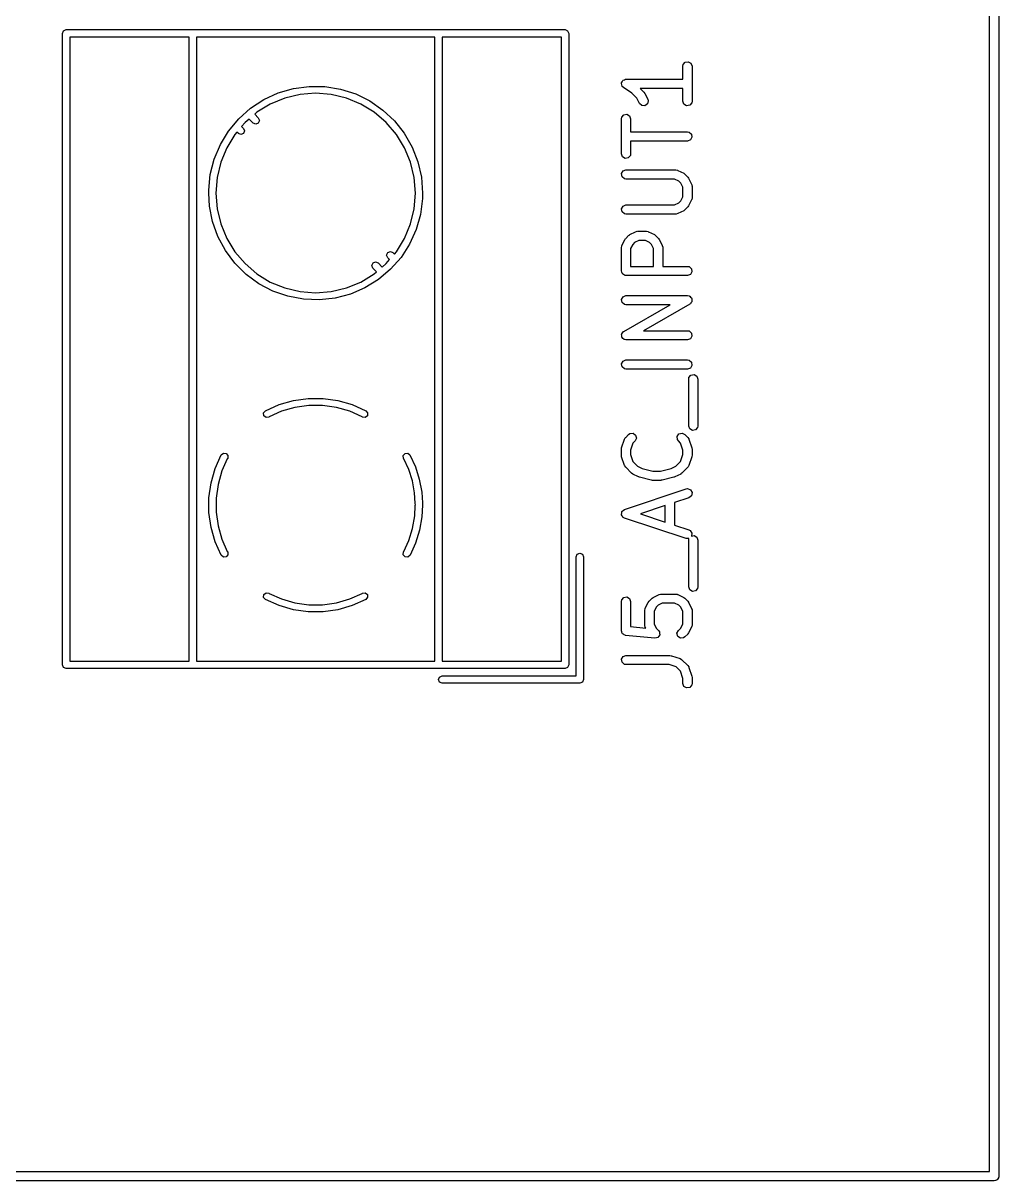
# Model space of a CAD drawing. Extents: x 10 to 287, y -200 to -10.
# Drawn here: x 191.04 to 206.92, y -122.34 to -103.5 of the extents above; entities that cross this region are included whole.
import ezdxf

# ---------------------------------------------------------------- set-up
doc = ezdxf.new("R2010")
doc.units = 0
doc.layers.add('BLACK', color=7, linetype='CONTINUOUS')

msp = doc.modelspace()

# ---------------------------------------------------------------- linework, layer by layer
at = {"layer": 'BLACK', "linetype": 'CONTINUOUS'}
for p, q in [((206.771, -122.195), (206.771, -36.8788)), ((206.921, -36.8038), (206.921, -122.27)), ((191.68, -103.665), (191.698, -103.623)), ((191.698, -103.623), (191.74, -103.605)), ((191.74, -103.605), (199.86, -103.605)), ((199.86, -103.605), (199.902, -103.623)), ((199.902, -103.623), (199.92, -103.665)), ((191.68, -113.945), (191.68, -103.665)), ((191.8, -103.725), (191.8, -113.885)), ((193.74, -103.725), (191.8, -103.725)), ((193.74, -113.885), (193.74, -103.725)), ((193.86, -103.725), (193.86, -113.885)), ((197.74, -103.725), (193.86, -103.725)), ((197.74, -113.885), (197.74, -103.725)), ((197.86, -103.725), (197.86, -113.885)), ((199.8, -103.725), (197.86, -103.725)), ((199.8, -113.885), (199.8, -103.725)), ((199.92, -103.665), (199.92, -113.945)), ((201.777, -104.2), (201.782, -104.174)), ((201.777, -104.411), (201.777, -104.2)), ((201.782, -104.174), (201.815, -104.135)), ((201.815, -104.135), (201.865, -104.126)), ((201.865, -104.126), (201.91, -104.152)), ((201.91, -104.152), (201.927, -104.2)), ((201.927, -104.2), (201.927, -104.771)), ((195.191, -104.635), (195.438, -104.563)), ((195.438, -104.563), (195.694, -104.528)), ((195.694, -104.528), (195.952, -104.532)), ((195.952, -104.532), (196.206, -104.573)), ((196.206, -104.573), (196.452, -104.652)), ((200.778, -104.481), (200.779, -104.477)), ((200.784, -104.502), (200.778, -104.481)), ((200.779, -104.473), (200.789, -104.454)), ((200.779, -104.477), (200.779, -104.473)), ((200.787, -104.523), (200.784, -104.502)), ((200.791, -104.526), (200.787, -104.523)), ((200.789, -104.454), (200.798, -104.434)), ((200.792, -104.53), (200.791, -104.526)), ((200.811, -104.548), (200.792, -104.53)), ((200.798, -104.434), (200.802, -104.432)), ((200.802, -104.432), (200.804, -104.428)), ((200.804, -104.428), (200.825, -104.421)), ((200.947, -104.639), (200.811, -104.548)), ((200.825, -104.421), (200.844, -104.411)), ((200.844, -104.411), (200.848, -104.412)), ((200.848, -104.412), (200.852, -104.411)), ((200.852, -104.411), (201.777, -104.411)), ((201.777, -104.561), (201.081, -104.561)), ((201.081, -104.561), (201.144, -104.623)), ((201.777, -104.771), (201.777, -104.561)), ((194.741, -104.885), (194.956, -104.743)), ((194.956, -104.743), (195.191, -104.635)), ((195.298, -104.72), (195.062, -104.817)), ((195.546, -104.66), (195.298, -104.72)), ((195.8, -104.64), (195.546, -104.66)), ((196.054, -104.66), (195.8, -104.64)), ((196.302, -104.72), (196.054, -104.66)), ((196.538, -104.817), (196.302, -104.72)), ((196.452, -104.652), (196.683, -104.766)), ((196.683, -104.766), (196.895, -104.913)), ((201.029, -104.721), (200.947, -104.639)), ((201.071, -104.805), (201.029, -104.721)), ((201.144, -104.623), (201.156, -104.642)), ((201.156, -104.642), (201.158, -104.643)), ((201.158, -104.643), (201.205, -104.738)), ((201.213, -104.763), (201.201, -104.813)), ((201.205, -104.738), (201.213, -104.763)), ((201.795, -104.82), (201.777, -104.771)), ((201.927, -104.771), (201.923, -104.797)), ((194.548, -105.056), (194.741, -104.885)), ((194.845, -104.95), (194.808, -104.982)), ((195.062, -104.817), (194.845, -104.95)), ((196.755, -104.95), (196.538, -104.817)), ((196.949, -105.116), (196.755, -104.95)), ((196.895, -104.913), (197.083, -105.089)), ((201.108, -104.84), (201.071, -104.805)), ((201.159, -104.843), (201.108, -104.84)), ((201.201, -104.813), (201.159, -104.843)), ((201.839, -104.845), (201.795, -104.82)), ((201.89, -104.836), (201.839, -104.845)), ((201.923, -104.797), (201.89, -104.836)), ((194.383, -105.255), (194.548, -105.056)), ((194.651, -105.116), (194.596, -105.181)), ((194.716, -105.06), (194.651, -105.116)), ((194.781, -105.126), (194.716, -105.06)), ((194.824, -105.144), (194.781, -105.126)), ((194.808, -104.982), (194.867, -105.042)), ((194.866, -105.127), (194.824, -105.144)), ((194.884, -105.084), (194.866, -105.127)), ((194.867, -105.042), (194.884, -105.084)), ((197.115, -105.31), (196.949, -105.116)), ((197.083, -105.089), (197.243, -105.292)), ((200.777, -105.057), (200.782, -105.031)), ((200.777, -105.629), (200.777, -105.057)), ((200.782, -105.031), (200.815, -104.992)), ((200.815, -104.992), (200.865, -104.983)), ((200.865, -104.983), (200.91, -105.009)), ((200.91, -105.009), (200.927, -105.057)), ((200.927, -105.057), (200.927, -105.268)), ((194.25, -105.475), (194.383, -105.255)), ((194.485, -105.31), (194.352, -105.527)), ((194.517, -105.272), (194.485, -105.31)), ((194.542, -105.296), (194.517, -105.272)), ((194.584, -105.314), (194.542, -105.296)), ((194.626, -105.296), (194.584, -105.314)), ((194.596, -105.181), (194.626, -105.212)), ((194.626, -105.212), (194.644, -105.254)), ((194.644, -105.254), (194.626, -105.296)), ((197.248, -105.527), (197.115, -105.31)), ((197.243, -105.292), (197.37, -105.516)), ((200.927, -105.268), (201.852, -105.268)), ((201.852, -105.268), (201.878, -105.272)), ((201.878, -105.272), (201.917, -105.305)), ((201.917, -105.305), (201.926, -105.356)), ((194.15, -105.713), (194.25, -105.475)), ((194.352, -105.527), (194.255, -105.763)), ((197.345, -105.763), (197.248, -105.527)), ((197.37, -105.516), (197.464, -105.756)), ((201.852, -105.418), (200.927, -105.418)), ((200.927, -105.418), (200.927, -105.629)), ((201.901, -105.4), (201.852, -105.418)), ((201.926, -105.356), (201.901, -105.4)), ((194.086, -105.963), (194.15, -105.713)), ((200.795, -105.677), (200.777, -105.629)), ((200.839, -105.702), (200.795, -105.677)), ((200.89, -105.694), (200.839, -105.702)), ((200.923, -105.654), (200.89, -105.694)), ((200.927, -105.629), (200.923, -105.654)), ((194.255, -105.763), (194.195, -106.011)), ((197.405, -106.011), (197.345, -105.763)), ((197.464, -105.756), (197.521, -106.008)), ((200.779, -105.949), (200.804, -105.904)), ((200.804, -105.904), (200.852, -105.887)), ((200.852, -105.887), (201.662, -105.887)), ((201.662, -105.887), (201.688, -105.891)), ((201.688, -105.891), (201.691, -105.894)), ((201.691, -105.894), (201.695, -105.895)), ((201.695, -105.895), (201.791, -105.942)), ((194.061, -106.219), (194.086, -105.963)), ((194.195, -106.011), (194.175, -106.265)), ((197.425, -106.265), (197.405, -106.011)), ((197.521, -106.008), (197.54, -106.265)), ((200.787, -105.999), (200.779, -105.949)), ((200.827, -106.032), (200.787, -105.999)), ((200.852, -106.037), (200.827, -106.032)), ((201.644, -106.037), (200.852, -106.037)), ((201.713, -106.071), (201.644, -106.037)), ((201.743, -106.102), (201.713, -106.071)), ((201.777, -106.17), (201.743, -106.102)), ((201.791, -105.942), (201.809, -105.956)), ((201.809, -105.956), (201.81, -105.956)), ((201.81, -105.956), (201.858, -106.004)), ((201.858, -106.004), (201.871, -106.022)), ((201.871, -106.022), (201.872, -106.024)), ((201.872, -106.024), (201.919, -106.119)), ((194.063, -106.265), (194.061, -106.219)), ((194.073, -106.477), (194.063, -106.265)), ((194.175, -106.265), (194.195, -106.519)), ((197.405, -106.519), (197.425, -106.265)), ((197.54, -106.265), (197.538, -106.356)), ((201.777, -106.325), (201.777, -106.17)), ((201.919, -106.119), (201.927, -106.144)), ((201.927, -106.144), (201.926, -106.148)), ((201.926, -106.148), (201.927, -106.152)), ((201.927, -106.152), (201.927, -106.343)), ((194.123, -106.73), (194.073, -106.477)), ((197.538, -106.356), (197.505, -106.612)), ((200.779, -106.52), (200.804, -106.476)), ((200.804, -106.476), (200.852, -106.458)), ((200.852, -106.458), (201.644, -106.458)), ((201.644, -106.458), (201.713, -106.424)), ((201.713, -106.424), (201.743, -106.394)), ((201.743, -106.394), (201.777, -106.325)), ((201.872, -106.472), (201.858, -106.49)), ((201.919, -106.376), (201.872, -106.472)), ((201.92, -106.372), (201.919, -106.376)), ((201.923, -106.369), (201.92, -106.372)), ((201.927, -106.343), (201.923, -106.369)), ((194.195, -106.519), (194.255, -106.767)), ((197.345, -106.767), (197.405, -106.519)), ((197.505, -106.612), (197.435, -106.86)), ((200.787, -106.571), (200.779, -106.52)), ((200.827, -106.604), (200.787, -106.571)), ((200.852, -106.608), (200.827, -106.604)), ((201.662, -106.608), (200.852, -106.608)), ((201.666, -106.607), (201.662, -106.608)), ((201.67, -106.608), (201.666, -106.607)), ((201.695, -106.6), (201.67, -106.608)), ((201.791, -106.553), (201.695, -106.6)), ((201.792, -106.552), (201.791, -106.553)), ((201.81, -106.539), (201.792, -106.552)), ((201.858, -106.491), (201.81, -106.539)), ((201.858, -106.49), (201.858, -106.491)), ((194.21, -106.973), (194.123, -106.73)), ((194.255, -106.767), (194.352, -107.003)), ((197.248, -107.003), (197.345, -106.767)), ((194.332, -107.2), (194.21, -106.973)), ((194.352, -107.003), (194.485, -107.22)), ((197.115, -107.22), (197.248, -107.003)), ((197.435, -106.86), (197.329, -107.095)), ((200.785, -107.119), (200.833, -107.024)), ((200.833, -107.024), (200.846, -107.006)), ((200.846, -107.006), (200.847, -107.004)), ((200.847, -107.004), (200.895, -106.956)), ((200.895, -106.956), (200.913, -106.944)), ((200.913, -106.944), (200.914, -106.942)), ((200.914, -106.942), (201.009, -106.895)), ((201.061, -107.037), (200.992, -107.071)), ((201.009, -106.895), (201.034, -106.887)), ((201.034, -106.887), (201.039, -106.888)), ((201.039, -106.888), (201.043, -106.887)), ((201.043, -106.887), (201.186, -106.887)), ((201.168, -107.037), (201.061, -107.037)), ((201.237, -107.071), (201.168, -107.037)), ((201.186, -106.887), (201.211, -106.891)), ((201.211, -106.891), (201.215, -106.894)), ((201.215, -106.894), (201.219, -106.895)), ((201.219, -106.895), (201.314, -106.942)), ((201.314, -106.942), (201.333, -106.956)), ((201.333, -106.956), (201.334, -106.956)), ((201.334, -106.956), (201.382, -107.004)), ((201.382, -107.004), (201.394, -107.022)), ((201.394, -107.022), (201.396, -107.024)), ((201.396, -107.024), (201.443, -107.119)), ((194.487, -107.407), (194.332, -107.2)), ((194.485, -107.22), (194.651, -107.414)), ((196.956, -107.274), (196.974, -107.232)), ((196.974, -107.232), (197.017, -107.215)), ((197.017, -107.215), (197.059, -107.233)), ((197.059, -107.233), (197.083, -107.257)), ((197.083, -107.257), (197.115, -107.22)), ((197.329, -107.095), (197.19, -107.312)), ((200.777, -107.152), (200.782, -107.127)), ((200.777, -107.533), (200.777, -107.152)), ((200.782, -107.127), (200.785, -107.123)), ((200.785, -107.123), (200.785, -107.119)), ((200.962, -107.102), (200.927, -107.17)), ((200.927, -107.17), (200.927, -107.458)), ((200.992, -107.071), (200.962, -107.102)), ((201.267, -107.102), (201.237, -107.071)), ((201.301, -107.17), (201.267, -107.102)), ((201.301, -107.458), (201.301, -107.17)), ((201.443, -107.119), (201.451, -107.144)), ((201.451, -107.144), (201.45, -107.148)), ((201.45, -107.148), (201.451, -107.152)), ((201.451, -107.152), (201.451, -107.458)), ((194.67, -107.588), (194.487, -107.407)), ((194.651, -107.414), (194.845, -107.58)), ((196.716, -107.445), (196.734, -107.402)), ((196.734, -107.402), (196.776, -107.385)), ((196.776, -107.385), (196.819, -107.403)), ((196.819, -107.403), (196.884, -107.469)), ((196.884, -107.469), (196.949, -107.414)), ((196.949, -107.414), (197.005, -107.349)), ((196.973, -107.317), (196.956, -107.274)), ((197.005, -107.349), (196.973, -107.317)), ((197.19, -107.312), (197.02, -107.506)), ((194.878, -107.741), (194.67, -107.588)), ((194.845, -107.58), (195.062, -107.713)), ((196.538, -107.713), (196.755, -107.58)), ((196.733, -107.487), (196.716, -107.445)), ((196.793, -107.547), (196.733, -107.487)), ((196.755, -107.58), (196.793, -107.547)), ((197.02, -107.506), (196.823, -107.673)), ((200.784, -107.552), (200.777, -107.533)), ((200.787, -107.571), (200.784, -107.552)), ((200.793, -107.575), (200.787, -107.571)), ((200.795, -107.582), (200.793, -107.575)), ((200.812, -107.591), (200.795, -107.582)), ((200.827, -107.604), (200.812, -107.591)), ((200.836, -107.606), (200.827, -107.604)), ((200.839, -107.607), (200.836, -107.606)), ((200.843, -107.607), (200.839, -107.607)), ((200.852, -107.608), (200.843, -107.607)), ((201.852, -107.608), (200.852, -107.608)), ((200.927, -107.458), (201.301, -107.458)), ((201.451, -107.458), (201.852, -107.458)), ((201.852, -107.458), (201.878, -107.463)), ((201.901, -107.591), (201.852, -107.608)), ((201.878, -107.463), (201.917, -107.496)), ((201.926, -107.546), (201.901, -107.591)), ((201.917, -107.496), (201.926, -107.546)), ((195.106, -107.861), (194.878, -107.741)), ((195.062, -107.713), (195.298, -107.81)), ((196.302, -107.81), (196.538, -107.713)), ((196.823, -107.673), (196.603, -107.808)), ((195.35, -107.946), (195.106, -107.861)), ((195.298, -107.81), (195.546, -107.87)), ((195.603, -107.994), (195.35, -107.946)), ((195.546, -107.87), (195.8, -107.89)), ((195.8, -107.89), (196.054, -107.87)), ((196.117, -107.976), (195.861, -108.004)), ((196.054, -107.87), (196.302, -107.81)), ((196.366, -107.91), (196.117, -107.976)), ((196.603, -107.808), (196.366, -107.91)), ((200.779, -107.996), (200.804, -107.952)), ((200.804, -107.952), (200.852, -107.935)), ((200.852, -107.935), (201.852, -107.935)), ((201.852, -107.935), (201.878, -107.939)), ((201.878, -107.939), (201.883, -107.944)), ((201.883, -107.944), (201.89, -107.945)), ((201.89, -107.945), (201.903, -107.96)), ((201.903, -107.96), (201.917, -107.972)), ((201.917, -107.972), (201.919, -107.979)), ((201.919, -107.979), (201.923, -107.984)), ((201.923, -107.984), (201.923, -108.004)), ((195.861, -108.004), (195.603, -107.994)), ((200.787, -108.047), (200.779, -107.996)), ((200.827, -108.08), (200.787, -108.047)), ((200.815, -108.516), (201.57, -108.085)), ((200.852, -108.085), (200.827, -108.08)), ((201.57, -108.085), (200.852, -108.085)), ((201.89, -108.075), (201.135, -108.506)), ((201.894, -108.069), (201.89, -108.075)), ((201.901, -108.067), (201.894, -108.069)), ((201.91, -108.05), (201.901, -108.067)), ((201.923, -108.035), (201.91, -108.05)), ((201.923, -108.004), (201.926, -108.023)), ((201.926, -108.023), (201.923, -108.029)), ((201.923, -108.029), (201.923, -108.035)), ((200.782, -108.555), (200.795, -108.54)), ((200.795, -108.54), (200.804, -108.523)), ((200.804, -108.523), (200.811, -108.521)), ((200.811, -108.521), (200.815, -108.516)), ((201.135, -108.506), (201.852, -108.506)), ((201.852, -108.506), (201.878, -108.51)), ((201.878, -108.51), (201.917, -108.543)), ((201.917, -108.543), (201.926, -108.594)), ((200.779, -108.568), (200.782, -108.562)), ((200.782, -108.587), (200.779, -108.568)), ((200.782, -108.562), (200.782, -108.555)), ((200.782, -108.606), (200.782, -108.587)), ((200.786, -108.612), (200.782, -108.606)), ((200.787, -108.618), (200.786, -108.612)), ((200.802, -108.631), (200.787, -108.618)), ((200.815, -108.646), (200.802, -108.631)), ((200.821, -108.647), (200.815, -108.646)), ((200.827, -108.651), (200.821, -108.647)), ((200.852, -108.656), (200.827, -108.651)), ((201.852, -108.656), (200.852, -108.656)), ((201.901, -108.638), (201.852, -108.656)), ((201.926, -108.594), (201.901, -108.638)), ((200.779, -109.044), (200.804, -109)), ((200.787, -109.095), (200.779, -109.044)), ((200.827, -109.128), (200.787, -109.095)), ((200.804, -109), (200.852, -108.982)), ((200.852, -108.982), (201.852, -108.982)), ((201.852, -108.982), (201.878, -108.987)), ((201.901, -109.115), (201.852, -109.132)), ((201.878, -108.987), (201.917, -109.02)), ((201.926, -109.07), (201.901, -109.115)), ((201.917, -109.02), (201.926, -109.07)), ((200.852, -109.132), (200.827, -109.128)), ((201.852, -109.132), (200.852, -109.132)), ((201.873, -109.295), (201.877, -109.27)), ((201.873, -110.057), (201.873, -109.295)), ((201.877, -109.27), (201.91, -109.23)), ((201.91, -109.23), (201.961, -109.221)), ((201.961, -109.221), (202.005, -109.247)), ((202.005, -109.247), (202.023, -109.295)), ((202.023, -109.295), (202.023, -110.057)), ((195.205, -109.709), (195.438, -109.642)), ((195.438, -109.642), (195.679, -109.609)), ((195.679, -109.609), (195.921, -109.609)), ((195.921, -109.609), (196.162, -109.642)), ((196.162, -109.642), (196.395, -109.709)), ((194.954, -109.844), (194.983, -109.808)), ((194.958, -109.889), (194.954, -109.844)), ((194.983, -109.808), (195.205, -109.709)), ((195.244, -109.818), (195.045, -109.907)), ((195.462, -109.756), (195.244, -109.818)), ((195.687, -109.724), (195.462, -109.756)), ((195.913, -109.724), (195.687, -109.724)), ((196.138, -109.756), (195.913, -109.724)), ((196.356, -109.818), (196.138, -109.756)), ((196.555, -109.907), (196.356, -109.818)), ((196.395, -109.709), (196.617, -109.808)), ((196.617, -109.808), (196.617, -109.808)), ((196.617, -109.808), (196.646, -109.843)), ((196.646, -109.843), (196.642, -109.889)), ((194.993, -109.918), (194.958, -109.889)), ((195.039, -109.914), (194.993, -109.918)), ((195.045, -109.907), (195.039, -109.914)), ((196.561, -109.914), (196.555, -109.907)), ((196.607, -109.918), (196.561, -109.914)), ((196.642, -109.889), (196.607, -109.918)), ((201.89, -110.105), (201.873, -110.057)), ((202.023, -110.057), (202.018, -110.083)), ((200.829, -110.272), (200.841, -110.249)), ((200.841, -110.249), (200.845, -110.246)), ((200.845, -110.246), (200.847, -110.242)), ((200.847, -110.242), (200.895, -110.195)), ((200.895, -110.195), (200.916, -110.18)), ((200.916, -110.18), (200.967, -110.175)), ((200.967, -110.175), (201.009, -110.205)), ((201.009, -110.205), (201.022, -110.254)), ((201.685, -110.228), (201.714, -110.186)), ((201.689, -110.279), (201.685, -110.228)), ((201.714, -110.186), (201.764, -110.173)), ((201.764, -110.173), (201.81, -110.195)), ((201.81, -110.195), (201.858, -110.242)), ((201.858, -110.242), (201.873, -110.264)), ((201.935, -110.131), (201.89, -110.105)), ((201.985, -110.122), (201.935, -110.131)), ((202.018, -110.083), (201.985, -110.122)), ((200.777, -110.438), (200.781, -110.416)), ((200.781, -110.414), (200.829, -110.272)), ((200.781, -110.416), (200.781, -110.414)), ((200.966, -110.336), (200.927, -110.45)), ((201.001, -110.301), (200.966, -110.336)), ((201.022, -110.254), (201.001, -110.301)), ((201.704, -110.301), (201.689, -110.279)), ((201.739, -110.336), (201.704, -110.301)), ((201.777, -110.45), (201.739, -110.336)), ((201.873, -110.264), (201.873, -110.268)), ((201.873, -110.268), (201.876, -110.272)), ((201.876, -110.272), (201.924, -110.414)), ((201.924, -110.414), (201.927, -110.437)), ((201.927, -110.437), (201.927, -110.438)), ((194.164, -110.75), (194.263, -110.528)), ((194.263, -110.528), (194.298, -110.499)), ((194.263, -110.528), (194.263, -110.528)), ((194.362, -110.59), (194.273, -110.789)), ((194.298, -110.499), (194.344, -110.503)), ((194.344, -110.503), (194.373, -110.538)), ((194.369, -110.584), (194.362, -110.59)), ((194.373, -110.538), (194.369, -110.584)), ((197.226, -110.539), (197.255, -110.503)), ((197.23, -110.584), (197.226, -110.539)), ((197.236, -110.589), (197.23, -110.584)), ((197.315, -110.763), (197.236, -110.589)), ((197.255, -110.503), (197.301, -110.499)), ((197.301, -110.499), (197.336, -110.528)), ((197.336, -110.528), (197.336, -110.528)), ((197.336, -110.528), (197.424, -110.721)), ((200.777, -110.533), (200.777, -110.438)), ((200.778, -110.535), (200.777, -110.533)), ((200.781, -110.557), (200.778, -110.535)), ((200.829, -110.7), (200.781, -110.557)), ((200.927, -110.45), (200.927, -110.521)), ((200.927, -110.521), (200.966, -110.636)), ((201.739, -110.636), (201.777, -110.521)), ((201.777, -110.521), (201.777, -110.45)), ((201.924, -110.557), (201.876, -110.7)), ((201.927, -110.533), (201.923, -110.555)), ((201.923, -110.555), (201.924, -110.557)), ((201.927, -110.438), (201.927, -110.533)), ((194.097, -110.983), (194.164, -110.75)), ((194.273, -110.789), (194.211, -111.007)), ((197.375, -110.952), (197.315, -110.763)), ((197.424, -110.721), (197.488, -110.924)), ((200.832, -110.703), (200.829, -110.7)), ((200.832, -110.708), (200.832, -110.703)), ((200.847, -110.729), (200.832, -110.708)), ((200.942, -110.824), (200.847, -110.729)), ((200.966, -110.636), (201.04, -110.71)), ((201.04, -110.71), (201.117, -110.748)), ((201.117, -110.748), (201.29, -110.792)), ((201.29, -110.792), (201.415, -110.792)), ((201.415, -110.792), (201.588, -110.748)), ((201.588, -110.748), (201.665, -110.71)), ((201.665, -110.71), (201.739, -110.636)), ((201.858, -110.729), (201.763, -110.824)), ((201.86, -110.725), (201.858, -110.729)), ((201.864, -110.723), (201.86, -110.725)), ((201.876, -110.7), (201.864, -110.723)), ((194.064, -111.224), (194.097, -110.983)), ((197.411, -111.147), (197.375, -110.952)), ((197.488, -110.924), (197.527, -111.133)), ((200.944, -110.825), (200.942, -110.824)), ((200.962, -110.839), (200.944, -110.825)), ((201.057, -110.886), (200.962, -110.839)), ((201.06, -110.887), (201.057, -110.886)), ((201.072, -110.892), (201.06, -110.887)), ((201.263, -110.939), (201.072, -110.892)), ((201.266, -110.939), (201.263, -110.939)), ((201.281, -110.942), (201.266, -110.939)), ((201.424, -110.942), (201.281, -110.942)), ((201.427, -110.94), (201.424, -110.942)), ((201.442, -110.939), (201.427, -110.94)), ((201.632, -110.892), (201.442, -110.939)), ((201.635, -110.89), (201.632, -110.892)), ((201.648, -110.886), (201.635, -110.89)), ((201.743, -110.839), (201.648, -110.886)), ((201.744, -110.837), (201.743, -110.839)), ((201.763, -110.824), (201.744, -110.837)), ((194.211, -111.007), (194.179, -111.232)), ((197.421, -111.315), (197.411, -111.147)), ((197.527, -111.133), (197.538, -111.308)), ((200.829, -111.415), (201.829, -111.081)), ((201.829, -111.081), (201.854, -111.077)), ((201.854, -111.077), (201.902, -111.096)), ((201.902, -111.096), (201.927, -111.141)), ((201.927, -111.141), (201.916, -111.192)), ((194.064, -111.466), (194.064, -111.224)), ((194.179, -111.232), (194.179, -111.458)), ((197.414, -111.522), (197.422, -111.35)), ((197.42, -111.317), (197.421, -111.315)), ((197.421, -111.319), (197.42, -111.317)), ((197.42, -111.345), (197.423, -111.339)), ((197.422, -111.35), (197.42, -111.345)), ((197.423, -111.338), (197.421, -111.319)), ((197.423, -111.339), (197.423, -111.338)), ((197.539, -111.348), (197.53, -111.534)), ((197.538, -111.308), (197.54, -111.315)), ((197.54, -111.315), (197.539, -111.336)), ((197.539, -111.336), (197.54, -111.345)), ((197.54, -111.345), (197.539, -111.348)), ((197.54, -111.315), (197.54, -111.315)), ((197.54, -111.345), (197.54, -111.345)), ((201.492, -111.352), (201.09, -111.486)), ((201.492, -111.62), (201.492, -111.352)), ((201.876, -111.224), (201.642, -111.302)), ((201.642, -111.302), (201.642, -111.67)), ((201.916, -111.192), (201.876, -111.224)), ((194.097, -111.707), (194.064, -111.466)), ((194.179, -111.458), (194.211, -111.683)), ((197.379, -111.724), (197.414, -111.522)), ((197.53, -111.534), (197.493, -111.751)), ((200.778, -111.497), (200.783, -111.473)), ((200.779, -111.499), (200.778, -111.497)), ((200.779, -111.501), (200.779, -111.499)), ((200.791, -111.521), (200.779, -111.501)), ((200.783, -111.473), (200.786, -111.45)), ((200.786, -111.45), (200.788, -111.449)), ((200.788, -111.446), (200.807, -111.432)), ((200.788, -111.449), (200.788, -111.446)), ((200.803, -111.542), (200.791, -111.521)), ((200.805, -111.543), (200.803, -111.542)), ((200.806, -111.544), (200.805, -111.543)), ((200.829, -111.557), (200.806, -111.544)), ((200.807, -111.432), (200.825, -111.416)), ((200.825, -111.416), (200.827, -111.416)), ((200.827, -111.416), (200.829, -111.415)), ((201.829, -111.89), (200.829, -111.557)), ((201.09, -111.486), (201.492, -111.62)), ((194.164, -111.94), (194.097, -111.707)), ((194.211, -111.683), (194.273, -111.901)), ((197.319, -111.92), (197.379, -111.724)), ((197.493, -111.751), (197.428, -111.962)), ((201.642, -111.67), (201.876, -111.748)), ((201.876, -111.748), (201.899, -111.76)), ((194.263, -112.162), (194.164, -111.94)), ((194.273, -111.901), (194.362, -112.1)), ((197.237, -112.101), (197.319, -111.92)), ((201.877, -111.889), (201.829, -111.89)), ((201.873, -111.914), (201.877, -111.889)), ((201.873, -112.676), (201.873, -111.914)), ((201.899, -111.76), (201.926, -111.804)), ((201.926, -111.804), (201.919, -111.848)), ((201.919, -111.848), (201.961, -111.84)), ((201.961, -111.84), (202.005, -111.866)), ((202.005, -111.866), (202.023, -111.914)), ((202.023, -111.914), (202.023, -112.676)), ((194.362, -112.1), (194.369, -112.106)), ((194.369, -112.106), (194.373, -112.152)), ((197.227, -112.152), (197.231, -112.106)), ((197.231, -112.106), (197.237, -112.101)), ((197.428, -111.962), (197.337, -112.162)), ((200.058, -112.143), (200.1, -112.125)), ((200.1, -112.125), (200.142, -112.143)), ((194.299, -112.191), (194.263, -112.162)), ((194.344, -112.187), (194.299, -112.191)), ((194.373, -112.152), (194.344, -112.187)), ((197.256, -112.187), (197.227, -112.152)), ((197.302, -112.191), (197.256, -112.187)), ((197.337, -112.162), (197.302, -112.191)), ((197.337, -112.162), (197.337, -112.162)), ((200.04, -112.185), (200.058, -112.143)), ((200.04, -114.125), (200.04, -112.185)), ((200.142, -112.143), (200.16, -112.185)), ((200.16, -112.185), (200.16, -114.185)), ((201.89, -112.724), (201.873, -112.676)), ((202.023, -112.676), (202.018, -112.702)), ((194.954, -112.847), (194.958, -112.801)), ((194.983, -112.882), (194.954, -112.847)), ((194.958, -112.801), (194.993, -112.772)), ((195.205, -112.981), (194.983, -112.882)), ((194.983, -112.882), (194.983, -112.882)), ((194.993, -112.772), (195.039, -112.776)), ((195.039, -112.776), (195.045, -112.783)), ((195.045, -112.783), (195.244, -112.872)), ((195.244, -112.872), (195.462, -112.934)), ((196.138, -112.934), (196.356, -112.872)), ((196.356, -112.872), (196.555, -112.783)), ((196.617, -112.882), (196.395, -112.981)), ((196.555, -112.783), (196.561, -112.776)), ((196.561, -112.776), (196.607, -112.772)), ((196.607, -112.772), (196.642, -112.801)), ((196.646, -112.846), (196.617, -112.882)), ((196.642, -112.801), (196.646, -112.846)), ((200.782, -112.889), (200.815, -112.849)), ((200.815, -112.849), (200.865, -112.84)), ((200.865, -112.84), (200.91, -112.866)), ((200.91, -112.866), (200.927, -112.914)), ((201.228, -112.909), (201.276, -112.861)), ((201.276, -112.861), (201.294, -112.848)), ((201.294, -112.848), (201.295, -112.847)), ((201.295, -112.847), (201.39, -112.8)), ((201.39, -112.8), (201.415, -112.792)), ((201.415, -112.792), (201.42, -112.793)), ((201.42, -112.793), (201.424, -112.792)), ((201.424, -112.792), (201.662, -112.792)), ((201.662, -112.792), (201.688, -112.796)), ((201.688, -112.796), (201.691, -112.799)), ((201.691, -112.799), (201.695, -112.8)), ((201.695, -112.8), (201.791, -112.847)), ((201.791, -112.847), (201.809, -112.861)), ((201.809, -112.861), (201.81, -112.861)), ((201.81, -112.861), (201.858, -112.909)), ((201.935, -112.75), (201.89, -112.724)), ((201.985, -112.741), (201.935, -112.75)), ((202.018, -112.702), (201.985, -112.741)), ((195.438, -113.048), (195.205, -112.981)), ((195.679, -113.081), (195.438, -113.048)), ((195.462, -112.934), (195.687, -112.966)), ((195.687, -112.966), (195.913, -112.966)), ((195.913, -112.966), (196.138, -112.934)), ((196.162, -113.048), (195.921, -113.081)), ((196.395, -112.981), (196.162, -113.048)), ((200.777, -112.914), (200.782, -112.889)), ((200.777, -113.39), (200.777, -112.914)), ((200.927, -112.914), (200.927, -113.323)), ((201.158, -113.057), (201.163, -113.031)), ((201.158, -113.295), (201.158, -113.057)), ((201.163, -113.031), (201.166, -113.028)), ((201.166, -113.024), (201.214, -112.928)), ((201.166, -113.028), (201.166, -113.024)), ((201.214, -112.928), (201.227, -112.91)), ((201.227, -112.91), (201.228, -112.909)), ((201.343, -113.006), (201.308, -113.075)), ((201.308, -113.075), (201.308, -113.278)), ((201.373, -112.976), (201.343, -113.006)), ((201.442, -112.942), (201.373, -112.976)), ((201.644, -112.942), (201.442, -112.942)), ((201.713, -112.976), (201.644, -112.942)), ((201.743, -113.006), (201.713, -112.976)), ((201.777, -113.075), (201.743, -113.006)), ((201.777, -113.278), (201.777, -113.075)), ((201.858, -112.909), (201.871, -112.927)), ((201.871, -112.927), (201.872, -112.928)), ((201.872, -112.928), (201.919, -113.024)), ((201.919, -113.024), (201.927, -113.049)), ((201.927, -113.049), (201.926, -113.053)), ((201.926, -113.053), (201.927, -113.057)), ((201.927, -113.057), (201.927, -113.295)), ((195.921, -113.081), (195.679, -113.081)), ((200.783, -113.405), (200.777, -113.39)), ((200.784, -113.421), (200.783, -113.405)), ((200.791, -113.429), (200.784, -113.421)), ((200.795, -113.439), (200.791, -113.429)), ((200.809, -113.447), (200.795, -113.439)), ((200.82, -113.458), (200.809, -113.447)), ((200.927, -113.323), (201.176, -113.347)), ((201.16, -113.299), (201.158, -113.295)), ((201.159, -113.304), (201.16, -113.299)), ((201.166, -113.329), (201.159, -113.304)), ((201.176, -113.347), (201.166, -113.329)), ((201.308, -113.278), (201.343, -113.346)), ((201.343, -113.346), (201.382, -113.385)), ((201.382, -113.385), (201.397, -113.406)), ((201.397, -113.406), (201.397, -113.407)), ((201.397, -113.407), (201.397, -113.407)), ((201.397, -113.407), (201.399, -113.432)), ((201.399, -113.432), (201.401, -113.458)), ((201.682, -113.432), (201.704, -113.385)), ((201.696, -113.481), (201.682, -113.432)), ((201.704, -113.385), (201.743, -113.346)), ((201.743, -113.346), (201.777, -113.278)), ((201.858, -113.444), (201.81, -113.491)), ((201.872, -113.424), (201.858, -113.442)), ((201.858, -113.442), (201.858, -113.444)), ((201.919, -113.329), (201.872, -113.424)), ((201.92, -113.324), (201.919, -113.329)), ((201.923, -113.321), (201.92, -113.324)), ((201.927, -113.295), (201.923, -113.321)), ((200.837, -113.463), (200.82, -113.458)), ((200.839, -113.464), (200.837, -113.463)), ((200.841, -113.464), (200.839, -113.464)), ((200.845, -113.465), (200.841, -113.464)), ((201.321, -113.513), (200.845, -113.465)), ((201.322, -113.513), (201.321, -113.513)), ((201.346, -113.506), (201.322, -113.513)), ((201.322, -113.513), (201.322, -113.513)), ((201.371, -113.5), (201.346, -113.506)), ((201.372, -113.5), (201.371, -113.5)), ((201.371, -113.5), (201.371, -113.5)), ((201.386, -113.479), (201.372, -113.5)), ((201.401, -113.458), (201.386, -113.479)), ((201.401, -113.458), (201.401, -113.458)), ((201.401, -113.458), (201.401, -113.458)), ((201.738, -113.511), (201.696, -113.481)), ((201.789, -113.506), (201.738, -113.511)), ((201.81, -113.491), (201.789, -113.506)), ((200.779, -113.854), (200.804, -113.809)), ((200.804, -113.809), (200.852, -113.792)), ((200.852, -113.792), (201.567, -113.792)), ((201.567, -113.792), (201.589, -113.796)), ((201.589, -113.796), (201.59, -113.796)), ((201.59, -113.796), (201.733, -113.843)), ((191.698, -113.987), (191.68, -113.945)), ((191.74, -114.005), (191.698, -113.987)), ((199.86, -114.005), (191.74, -114.005)), ((191.8, -113.885), (193.74, -113.885)), ((193.86, -113.885), (197.74, -113.885)), ((197.86, -113.885), (199.8, -113.885)), ((199.902, -113.987), (199.86, -114.005)), ((199.92, -113.945), (199.902, -113.987)), ((200.787, -113.904), (200.779, -113.854)), ((200.827, -113.937), (200.787, -113.904)), ((200.852, -113.942), (200.827, -113.937)), ((201.554, -113.942), (200.852, -113.942)), ((201.669, -113.98), (201.554, -113.942)), ((201.739, -114.05), (201.669, -113.98)), ((201.733, -113.843), (201.756, -113.856)), ((201.756, -113.856), (201.758, -113.859)), ((201.758, -113.859), (201.763, -113.861)), ((201.763, -113.861), (201.858, -113.956)), ((201.858, -113.956), (201.873, -113.978)), ((201.873, -113.978), (201.873, -113.982)), ((201.873, -113.982), (201.876, -113.986)), ((201.876, -113.986), (201.924, -114.129)), ((197.8, -114.185), (197.818, -114.143)), ((197.818, -114.227), (197.8, -114.185)), ((197.818, -114.143), (197.86, -114.125)), ((197.86, -114.125), (200.04, -114.125)), ((200.16, -114.185), (200.142, -114.227)), ((201.777, -114.165), (201.739, -114.05)), ((201.777, -114.248), (201.777, -114.165)), ((201.924, -114.129), (201.927, -114.151)), ((201.927, -114.151), (201.927, -114.152)), ((201.927, -114.152), (201.927, -114.248)), ((197.86, -114.245), (197.818, -114.227)), ((200.1, -114.245), (197.86, -114.245)), ((200.142, -114.227), (200.1, -114.245)), ((201.795, -114.296), (201.777, -114.248)), ((201.839, -114.321), (201.795, -114.296)), ((201.89, -114.313), (201.839, -114.321)), ((201.923, -114.273), (201.89, -114.313)), ((201.927, -114.248), (201.923, -114.273)), ((33.5659, -122.195), (206.771, -122.195)), ((206.904, -122.31), (206.894, -122.327)), ((206.916, -122.295), (206.904, -122.31)), ((206.918, -122.286), (206.916, -122.295)), ((206.92, -122.283), (206.918, -122.286)), ((206.921, -122.27), (206.919, -122.28)), ((206.919, -122.28), (206.92, -122.283)), ((206.846, -122.345), (33.4909, -122.345)), ((206.864, -122.338), (206.846, -122.345)), ((206.883, -122.335), (206.864, -122.338)), ((206.888, -122.33), (206.883, -122.335)), ((206.894, -122.327), (206.888, -122.33))]:
    msp.add_line(p, q, dxfattribs=at)

doc.saveas('drawing.dxf')
